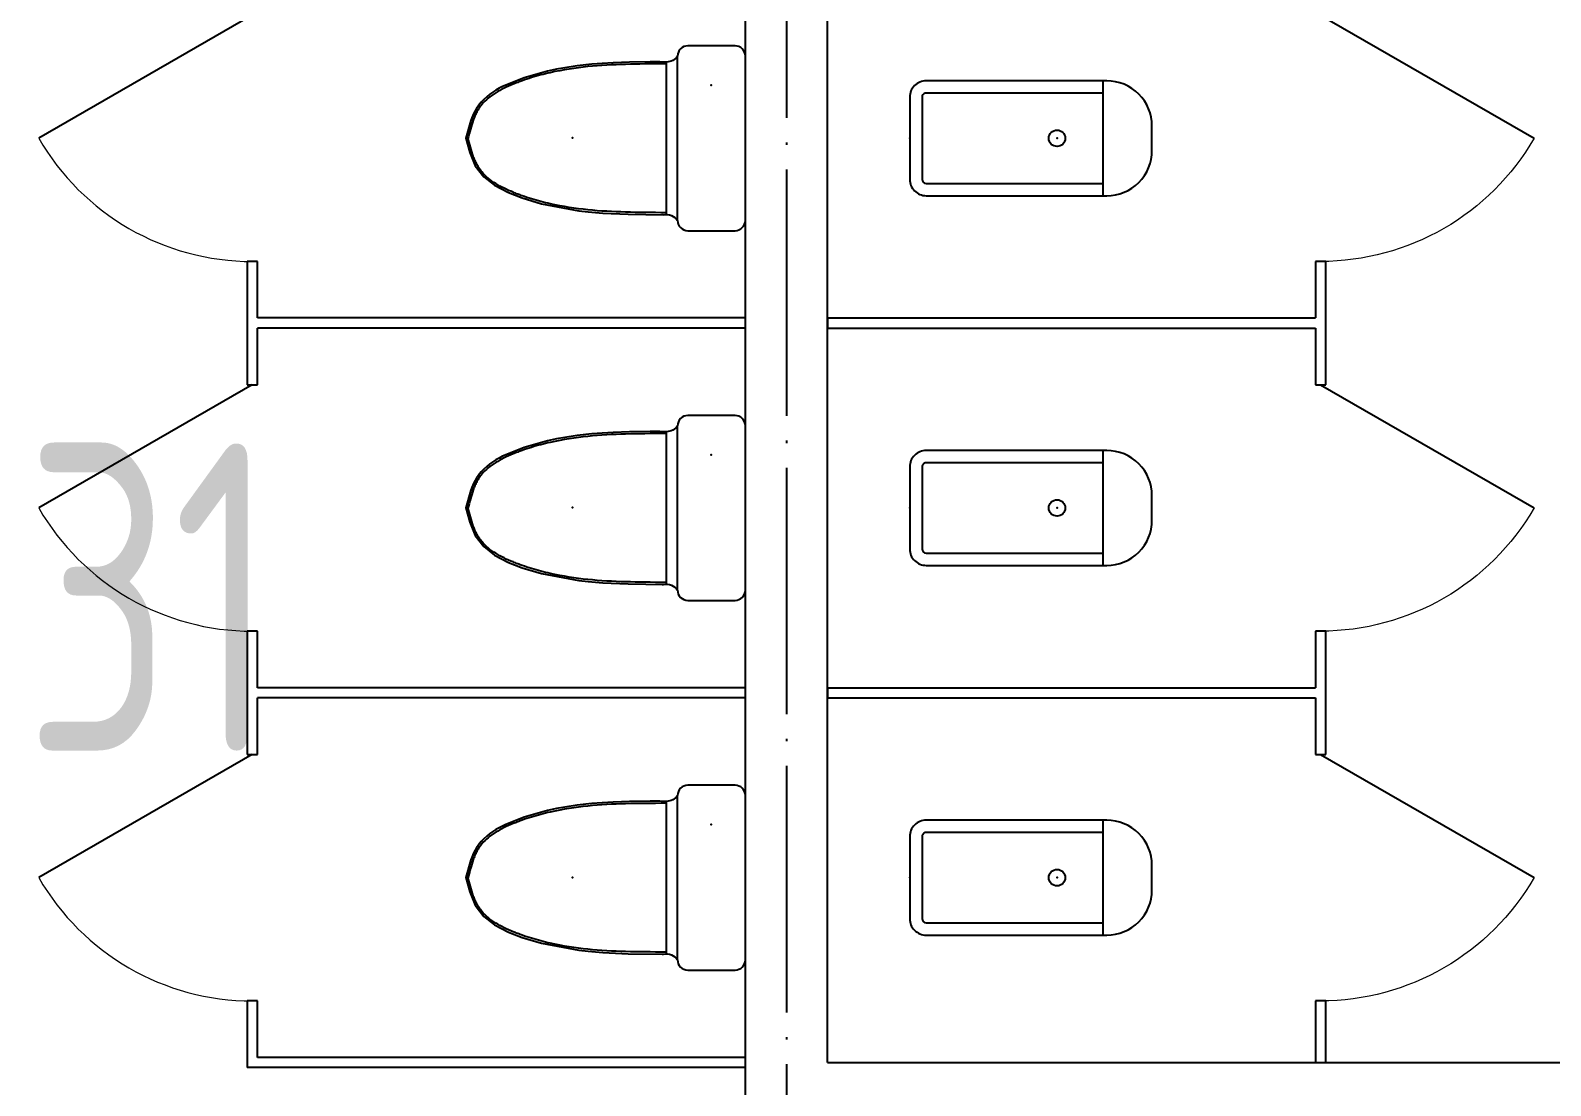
# Model space of a CAD drawing. Header units: millimetres. Extents: x 387826 to 388039216, y 3325062 to 3325368396.
# Drawn here: x 387578432 to 387582132, y 3324889166 to 3324891734 of the extents above; entities that cross this region are included whole.
import ezdxf
from ezdxf.enums import TextEntityAlignment as Align

# ---------------------------------------------------------------- set-up
doc = ezdxf.new("R2010")
doc.units = ezdxf.units.MM
doc.header["$LTSCALE"] = 1000
doc.header["$MEASUREMENT"] = 0
doc.linetypes.add('000-Earth-MSCQ（不打印）$0$DOTE', pattern=[2.42, 2, -0.2, 0.02, -0.2])
doc.linetypes.add('DOTE', pattern=[2.42, 2, -0.2, 0.02, -0.2])
for name, color, linetype in [('0 Plan-Building', 8, 'Continuous'), ('0 Plan-Building 轴线', 8, 'Continuous'), ('0 Plan-Green Hatch', 76, 'Continuous'), ('0-SITE', 7, 'Continuous'), ('000-Earth-MSCQ（不打印）$0$0 Plan-Building', 8, 'Continuous'), ('000-Earth-MSCQ（不打印）$0$0 Plan-Building 轴线', 8, 'Continuous'), ('000-Earth-MSCQ（不打印）$0$GCD', 251, 'Continuous')]:
    doc.layers.add(name, color=color, linetype=linetype)
doc.styles.add('000-Earth-MSCQ（不打印）$0$HZ', font='gbenor.shx', dxfattribs={"width": 0.8, "bigfont": 'hztxt.shx'})

# ---------------------------------------------------------------- blocks, each defined once
blk = doc.blocks.new('$TCHSYS$APDOOR2D')
blk.add_line((0.5, 0), (0, 0.866))
at = {"lineweight": 13}
blk.add_arc((0.5, 0), 1, 120, 180, dxfattribs=at)
blk = doc.blocks.new('A$C4CC85829')
at = {"layer": '0 Plan-Building'}
for p, q in [((4050, -2800), (4050, -6400)), ((2650, -2900), (100, -2900)), ((2637.5, -2900), (2637.5, -3050)), ((3850, -2900), (2650, -2900)), ((2662.5, -3050), (2662.5, -2900)), ((3850, -2900), (3850, -6400)), ((4050, -2887.5), (5262.5, -2887.5)), ((4050, -2887.5), (4050, -2912.5)), ((4050, -2912.5), (5237.5, -2912.5)), ((5237.5, -2912.5), (5237.5, -3050)), ((5262.5, -3050), (5262.5, -2887.5)), ((2637.5, -3050), (2662.5, -3050)), ((5237.5, -3050), (5262.5, -3050)), ((3180.3, -3489.8), (3180.3, -3210.2)), ((3610, -3240.2), (3180.3, -3240.2)), ((3620, -3449.8), (3620, -3250.2)), ((3180.3, -3459.8), (3610, -3459.8)), ((2662.5, -3650), (2637.5, -3650)), ((2637.5, -3650), (2637.5, -3800)), ((2662.5, -3787.5), (2662.5, -3650)), ((5262.5, -3650), (5237.5, -3650)), ((5237.5, -3650), (5237.5, -3787.5)), ((5262.5, -3800), (5262.5, -3650)), ((2637.5, -3800), (2637.5, -3950)), ((3850, -3787.5), (2662.5, -3787.5)), ((3850, -3812.5), (3850, -3787.5)), ((4050, -3787.5), (5237.5, -3787.5)), ((4050, -3787.5), (4050, -3812.5)), ((5262.5, -3950), (5262.5, -3800)), ((2662.5, -3950), (2662.5, -3812.5)), ((3850, -3812.5), (2662.5, -3812.5)), ((4050, -3812.5), (5237.5, -3812.5)), ((5237.5, -3812.5), (5237.5, -3950)), ((2637.5, -3950), (2662.5, -3950)), ((5237.5, -3950), (5262.5, -3950)), ((3180.3, -4389.8), (3180.3, -4110.2)), ((3610, -4140.2), (3180.3, -4140.2)), ((3620, -4349.8), (3620, -4150.2)), ((3180.3, -4359.8), (3610, -4359.8)), ((2662.5, -4550), (2637.5, -4550)), ((2637.5, -4550), (2637.5, -4700)), ((2662.5, -4687.5), (2662.5, -4550)), ((5262.5, -4550), (5237.5, -4550)), ((5237.5, -4550), (5237.5, -4687.5)), ((5262.5, -4700), (5262.5, -4550)), ((3850, -4687.5), (2662.5, -4687.5)), ((3850, -4712.5), (3850, -4687.5)), ((4050, -4687.5), (5237.5, -4687.5)), ((4050, -4687.5), (4050, -4712.5)), ((2637.5, -4700), (2637.5, -4850)), ((2662.5, -4850), (2662.5, -4712.5)), ((3850, -4712.5), (2662.5, -4712.5)), ((4050, -4712.5), (5237.5, -4712.5)), ((5237.5, -4712.5), (5237.5, -4850)), ((5262.5, -4850), (5262.5, -4700)), ((2637.5, -4850), (2662.5, -4850)), ((5237.5, -4850), (5262.5, -4850)), ((3180.3, -5289.8), (3180.3, -5010.2)), ((3610, -5040.2), (3180.3, -5040.2)), ((3620, -5249.8), (3620, -5050.2)), ((3180.3, -5259.8), (3610, -5259.8))]:
    blk.add_line(p, q, dxfattribs=at)
at = {"layer": '0 Plan-Building', "ltscale": 100}
for p, q in [((4215, -3150), (4215, -3550)), ((4241.7, -3164.5), (4241.7, -3535.5)), ((4215, -4050), (4215, -4450)), ((4241.7, -4064.5), (4241.7, -4435.5)), ((4215, -4950), (4215, -5350)), ((4241.7, -4964.5), (4241.7, -5335.5))]:
    blk.add_line(p, q, dxfattribs=at)
at = {"layer": '0 Plan-Building'}
for points in [[(4249.2, -3163.9, -0.296302), (4215, -3150, 0.414214), (4190, -3125), (4075, -3125, 0.414214), (4050, -3150), (4050, -3550, 0.414214), (4075, -3575), (4190, -3575, 0.413282), (4215, -3550.1, -0.238932), (4241.7, -3535.5), (4258, -3536), (4281.9, -3535.9), (4332.1, -3535.1), (4371.9, -3533.8), (4398.1, -3532.2), (4423.5, -3530.2), (4458.9, -3526.3), (4489.4, -3521.7), (4509.4, -3518), (4531.8, -3513.1), (4588.4, -3496.9), (4632.8, -3479.4, 0.10752), (4692.6, -3438.2, 0.100512), (4717.8, -3393.3), (4730, -3350), (4720.7, -3315.4), (4707.5, -3283.2), (4686.8, -3255.8), (4660.4, -3235.4), (4626.2, -3217.6), (4592.8, -3204.6), (4546.4, -3190.5), (4455.4, -3173.2), (4432.8, -3170.7), (4396.5, -3167.6), (4334.9, -3164.9)], [(3610, -3489.8, 0.414214), (3650, -3449.8), (3650, -3250.2, 0.414214), (3610, -3210.2), (3170.3, -3210.2, 0.414214), (3060.3, -3320.2), (3060.3, -3379.8, 0.414214), (3170.3, -3489.8)], [(4249.2, -4063.9, -0.296302), (4215, -4050, 0.414214), (4190, -4025), (4075, -4025, 0.414214), (4050, -4050), (4050, -4450, 0.414214), (4075, -4475), (4190, -4475, 0.413282), (4215, -4450.1, -0.238932), (4241.7, -4435.5), (4258, -4436), (4281.9, -4435.9), (4332.1, -4435.1), (4371.9, -4433.8), (4398.1, -4432.2), (4423.5, -4430.2), (4458.9, -4426.3), (4489.4, -4421.7), (4509.4, -4418), (4531.8, -4413.1), (4588.4, -4396.9), (4632.8, -4379.4, 0.10752), (4692.6, -4338.2, 0.100512), (4717.8, -4293.3), (4730, -4250), (4720.7, -4215.4), (4707.5, -4183.2), (4686.8, -4155.8), (4660.4, -4135.4), (4626.2, -4117.6), (4592.8, -4104.6), (4546.4, -4090.5), (4455.4, -4073.2), (4432.8, -4070.7), (4396.5, -4067.6), (4334.9, -4064.9)], [(3610, -4389.8, 0.414214), (3650, -4349.8), (3650, -4150.2, 0.414214), (3610, -4110.2), (3170.3, -4110.2, 0.414214), (3060.3, -4220.2), (3060.3, -4279.8, 0.414214), (3170.3, -4389.8)], [(4249.2, -4963.9, -0.296302), (4215, -4950, 0.414214), (4190, -4925), (4075, -4925, 0.414214), (4050, -4950), (4050, -5350, 0.414214), (4075, -5375), (4190, -5375, 0.413282), (4215, -5350.1, -0.238932), (4241.7, -5335.5), (4258, -5336), (4281.9, -5335.9), (4332.1, -5335.1), (4371.9, -5333.8), (4398.1, -5332.2), (4423.5, -5330.2), (4458.9, -5326.3), (4489.4, -5321.7), (4509.4, -5318), (4531.8, -5313.1), (4588.4, -5296.9), (4632.8, -5279.4, 0.10752), (4692.6, -5238.2, 0.100512), (4717.8, -5193.3), (4730, -5150), (4720.7, -5115.4), (4707.5, -5083.2), (4686.8, -5055.8), (4660.4, -5035.4), (4626.2, -5017.6), (4592.8, -5004.6), (4546.4, -4990.5), (4455.4, -4973.2), (4432.8, -4970.7), (4396.5, -4967.6), (4334.9, -4964.9)], [(3610, -5289.8, 0.414214), (3650, -5249.8), (3650, -5050.2, 0.414214), (3610, -5010.2), (3170.3, -5010.2, 0.414214), (3060.3, -5120.2), (3060.3, -5179.8, 0.414214), (3170.3, -5289.8)]]:
    blk.add_lwpolyline(points, format="xyb", close=True, dxfattribs=at)
for points in [[(4252.3, -3164), (4249.2, -3163.9)], [(4252.3, -4064), (4249.2, -4063.9)], [(4252.3, -4964), (4249.2, -4963.9)]]:
    blk.add_lwpolyline(points, dxfattribs=at)
for centre in [(3291.4, -3350), (3291.4, -4250), (3291.4, -5150)]:
    blk.add_circle(centre, 20, dxfattribs=at)
for centre, start, end in [((3610, -3250.2), 0, 90), ((3610, -3449.8), 270, 0), ((3610, -4150.2), 0, 90), ((3610, -4349.8), 270, 0), ((3610, -5050.2), 0, 90), ((3610, -5249.8), 270, 0)]:
    blk.add_arc(centre, 10, start, end, dxfattribs=at)
at = {"layer": '0 Plan-Building', "ltscale": 100}
for points in [[(4241.4, -3168.6, 0), (4279.9, -3169.1, 0), (4310.7, -3169.2, 0), (4372.1, -3171, 0), (4402.7, -3172.6, 0), (4463.8, -3178.9, 0), (4494.3, -3183.5, 0), (4539.8, -3193.8, 0), (4554.9, -3197.8, 0), (4577.6, -3204.8, 0), (4585.2, -3207.2, 0), (4596.5, -3211.2, 0), (4600.3, -3212.6, 0), (4607.8, -3215.4, 0), (4611.5, -3216.9, 0), (4622.7, -3221.5, 0), (4630.1, -3224.7, 0), (4644.3, -3231.7, 0), (4651.1, -3235.5, 0), (4664.1, -3243.6, 0), (4670.3, -3248, 0), (4681.6, -3257.4, 0), (4686.7, -3262.5, 0), (4693.6, -3270.7, 0), (4695.7, -3273.6, 0), (4699.7, -3279.5, 0), (4701.5, -3282.5, 0), (4704.9, -3288.9, 0), (4706.5, -3292.2, 0), (4709.5, -3299, 0), (4710.9, -3302.4, 0), (4714.8, -3313.1, 0), (4717.1, -3320.5, 0), (4721.3, -3335.7, 0), (4723.2, -3343.4, 0), (4725.1, -3351.2, 0)], [(4240.8, -3531, 0), (4279.9, -3530.9, 0), (4310.7, -3530.8, 0), (4372.1, -3529, 0), (4402.7, -3527.4, 0), (4463.8, -3521.1, 0), (4494.3, -3516.5, 0), (4539.8, -3506.2, 0), (4554.9, -3502.2, 0), (4577.6, -3495.2, 0), (4585.2, -3492.8, 0), (4596.5, -3488.8, 0), (4600.3, -3487.4, 0), (4607.8, -3484.6, 0), (4611.5, -3483.1, 0), (4622.7, -3478.5, 0), (4630.1, -3475.3, 0), (4644.3, -3468.3, 0), (4651.1, -3464.5, 0), (4664.1, -3456.4, 0), (4670.3, -3452, 0), (4681.6, -3442.6, 0), (4686.7, -3437.5, 0), (4693.6, -3429.3, 0), (4695.7, -3426.4, 0), (4699.7, -3420.5, 0), (4701.5, -3417.5, 0), (4704.9, -3411.1, 0), (4706.5, -3407.8, 0), (4709.5, -3401, 0), (4710.9, -3397.6, 0), (4714.8, -3386.9, 0), (4717.1, -3379.5, 0), (4721.3, -3364.3, 0), (4723.2, -3356.6, 0), (4725.1, -3348.8, 0)], [(4241.4, -4068.6, 0), (4279.9, -4069.1, 0), (4310.7, -4069.2, 0), (4372.1, -4071, 0), (4402.7, -4072.6, 0), (4463.8, -4078.9, 0), (4494.3, -4083.5, 0), (4539.8, -4093.8, 0), (4554.9, -4097.8, 0), (4577.6, -4104.8, 0), (4585.2, -4107.2, 0), (4596.5, -4111.2, 0), (4600.3, -4112.6, 0), (4607.8, -4115.4, 0), (4611.5, -4116.9, 0), (4622.7, -4121.5, 0), (4630.1, -4124.7, 0), (4644.3, -4131.7, 0), (4651.1, -4135.5, 0), (4664.1, -4143.6, 0), (4670.3, -4148, 0), (4681.6, -4157.4, 0), (4686.7, -4162.5, 0), (4693.6, -4170.7, 0), (4695.7, -4173.6, 0), (4699.7, -4179.5, 0), (4701.5, -4182.5, 0), (4704.9, -4188.9, 0), (4706.5, -4192.2, 0), (4709.5, -4199, 0), (4710.9, -4202.4, 0), (4714.8, -4213.1, 0), (4717.1, -4220.5, 0), (4721.3, -4235.7, 0), (4723.2, -4243.4, 0), (4725.1, -4251.2, 0)], [(4240.8, -4431, 0), (4279.9, -4430.9, 0), (4310.7, -4430.8, 0), (4372.1, -4429, 0), (4402.7, -4427.4, 0), (4463.8, -4421.1, 0), (4494.3, -4416.5, 0), (4539.8, -4406.2, 0), (4554.9, -4402.2, 0), (4577.6, -4395.2, 0), (4585.2, -4392.8, 0), (4596.5, -4388.8, 0), (4600.3, -4387.4, 0), (4607.8, -4384.6, 0), (4611.5, -4383.1, 0), (4622.7, -4378.5, 0), (4630.1, -4375.3, 0), (4644.3, -4368.3, 0), (4651.1, -4364.5, 0), (4664.1, -4356.4, 0), (4670.3, -4352, 0), (4681.6, -4342.6, 0), (4686.7, -4337.5, 0), (4693.6, -4329.3, 0), (4695.7, -4326.4, 0), (4699.7, -4320.5, 0), (4701.5, -4317.5, 0), (4704.9, -4311.1, 0), (4706.5, -4307.8, 0), (4709.5, -4301, 0), (4710.9, -4297.6, 0), (4714.8, -4286.9, 0), (4717.1, -4279.5, 0), (4721.3, -4264.3, 0), (4723.2, -4256.6, 0), (4725.1, -4248.8, 0)], [(4241.4, -4968.6, 0), (4279.9, -4969.1, 0), (4310.7, -4969.2, 0), (4372.1, -4971, 0), (4402.7, -4972.6, 0), (4463.8, -4978.9, 0), (4494.3, -4983.5, 0), (4539.8, -4993.8, 0), (4554.9, -4997.8, 0), (4577.6, -5004.8, 0), (4585.2, -5007.2, 0), (4596.5, -5011.2, 0), (4600.3, -5012.6, 0), (4607.8, -5015.4, 0), (4611.5, -5016.9, 0), (4622.7, -5021.5, 0), (4630.1, -5024.7, 0), (4644.3, -5031.7, 0), (4651.1, -5035.5, 0), (4664.1, -5043.6, 0), (4670.3, -5048, 0), (4681.6, -5057.4, 0), (4686.7, -5062.5, 0), (4693.6, -5070.7, 0), (4695.7, -5073.6, 0), (4699.7, -5079.5, 0), (4701.5, -5082.5, 0), (4704.9, -5088.9, 0), (4706.5, -5092.2, 0), (4709.5, -5099, 0), (4710.9, -5102.4, 0), (4714.8, -5113.1, 0), (4717.1, -5120.5, 0), (4721.3, -5135.7, 0), (4723.2, -5143.4, 0), (4725.1, -5151.2, 0)], [(4240.8, -5331, 0), (4279.9, -5330.9, 0), (4310.7, -5330.8, 0), (4372.1, -5329, 0), (4402.7, -5327.4, 0), (4463.8, -5321.1, 0), (4494.3, -5316.5, 0), (4539.8, -5306.2, 0), (4554.9, -5302.2, 0), (4577.6, -5295.2, 0), (4585.2, -5292.8, 0), (4596.5, -5288.8, 0), (4600.3, -5287.4, 0), (4607.8, -5284.6, 0), (4611.5, -5283.1, 0), (4622.7, -5278.5, 0), (4630.1, -5275.3, 0), (4644.3, -5268.3, 0), (4651.1, -5264.5, 0), (4664.1, -5256.4, 0), (4670.3, -5252, 0), (4681.6, -5242.6, 0), (4686.7, -5237.5, 0), (4693.6, -5229.3, 0), (4695.7, -5226.4, 0), (4699.7, -5220.5, 0), (4701.5, -5217.5, 0), (4704.9, -5211.1, 0), (4706.5, -5207.8, 0), (4709.5, -5201, 0), (4710.9, -5197.6, 0), (4714.8, -5186.9, 0), (4717.1, -5179.5, 0), (4721.3, -5164.3, 0), (4723.2, -5156.6, 0), (4725.1, -5148.8, 0)]]:
    blk.add_open_spline(points, degree=3, knots=[0, 0, 0, 0, 92.762674, 92.762674, 185.525347, 185.525347, 278.288021, 278.288021, 324.669358, 324.669358, 347.860026, 347.860026, 359.45536, 359.45536, 371.050694, 371.050694, 394.241363, 394.241363, 417.432031, 417.432031, 440.6227, 440.6227, 463.813368, 463.813368, 475.408702, 475.408702, 487.004036, 487.004036, 498.599371, 498.599371, 510.194705, 510.194705, 533.385373, 533.385373, 556.576042, 556.576042, 556.576042, 556.576042], dxfattribs=at)
at = {"layer": '0 Plan-Building'}
for p in [(3291.4, -3350), (3650, -3350), (4471, -3350.7), (4133.1, -3479.3), (3291.4, -4250), (3650, -4250), (4471, -4250.7), (4133.1, -4379.3), (3291.4, -5150), (3650, -5150), (4471, -5150.7), (4133.1, -5279.3)]:
    blk.add_point(p, dxfattribs=at)
at = {"layer": '0 Plan-Building 轴线', "linetype": 'DOTE', "ltscale": 0.3}
blk.add_line((3950, -14512), (3950, 1042.7), dxfattribs=at)
at = {"layer": '0 Plan-Building', "xscale": -600, "zscale": -600, "rotation": 90}
for p, yscale in [((2650, -3350), 600), ((5250, -3350), -600), ((2650, -4250), 600), ((5250, -4250), -600), ((2650, -5150), 600), ((5250, -5150), -600)]:
    blk.add_blockref('$TCHSYS$APDOOR2D', p, dxfattribs=dict(at, yscale=yscale))
blk = doc.blocks.new('000-Earth-MSCQ（不打印）$0$gc200')
h = blk.add_hatch(color=256)
edge = h.paths.add_edge_path()
edge.add_arc((0, 0), 0.25, 0, 360)
blk.add_circle((0, 0), 0.25)
blk = doc.blocks.new('000-Earth-MSCQ（不打印）$0$$TCHSYS$APDOOR2D')
blk.add_line((0.5, 0), (0, 0.866))
at = {"lineweight": 13}
blk.add_arc((0.5, 0), 1, 120, 180, dxfattribs=at)
blk = doc.blocks.new('000-Earth-MSCQ（不打印）$0$A$C4CC85829')
at = {"layer": '000-Earth-MSCQ（不打印）$0$0 Plan-Building'}
for p, q in [((4050, -2800), (4050, -6400)), ((2650, -2900), (100, -2900)), ((2637.5, -2900), (2637.5, -3050)), ((3850, -2900), (2650, -2900)), ((2662.5, -3050), (2662.5, -2900)), ((3850, -2900), (3850, -6400)), ((4050, -2887.5), (5262.5, -2887.5)), ((4050, -2887.5), (4050, -2912.5)), ((4050, -2912.5), (5237.5, -2912.5)), ((5237.5, -2912.5), (5237.5, -3050)), ((5262.5, -3050), (5262.5, -2887.5)), ((2637.5, -3050), (2662.5, -3050)), ((5237.5, -3050), (5262.5, -3050)), ((3180.3, -3489.8, 0), (3180.3, -3210.2, 0)), ((3610, -3240.2, 0), (3180.3, -3240.2, 0)), ((3620, -3449.8, 0), (3620, -3250.2, 0)), ((3180.3, -3459.8, 0), (3610, -3459.8, 0)), ((2662.5, -3650), (2637.5, -3650)), ((2637.5, -3650), (2637.5, -3800)), ((2662.5, -3787.5), (2662.5, -3650)), ((5262.5, -3650), (5237.5, -3650)), ((5237.5, -3650), (5237.5, -3787.5)), ((5262.5, -3800), (5262.5, -3650)), ((2637.5, -3800), (2637.5, -3950)), ((3850, -3787.5), (2662.5, -3787.5)), ((3850, -3812.5), (3850, -3787.5)), ((4050, -3787.5), (5237.5, -3787.5)), ((4050, -3787.5), (4050, -3812.5)), ((5262.5, -3950), (5262.5, -3800)), ((2662.5, -3950), (2662.5, -3812.5)), ((3850, -3812.5), (2662.5, -3812.5)), ((4050, -3812.5), (5237.5, -3812.5)), ((5237.5, -3812.5), (5237.5, -3950)), ((2637.5, -3950), (2662.5, -3950)), ((5237.5, -3950), (5262.5, -3950)), ((3180.3, -4389.8, 0), (3180.3, -4110.2, 0)), ((3610, -4140.2, 0), (3180.3, -4140.2, 0)), ((3620, -4349.8, 0), (3620, -4150.2, 0)), ((3180.3, -4359.8, 0), (3610, -4359.8, 0)), ((2662.5, -4550), (2637.5, -4550)), ((2637.5, -4550), (2637.5, -4700)), ((2662.5, -4687.5), (2662.5, -4550)), ((5262.5, -4550), (5237.5, -4550)), ((5237.5, -4550), (5237.5, -4687.5)), ((5262.5, -4700), (5262.5, -4550)), ((3850, -4687.5), (2662.5, -4687.5)), ((3850, -4712.5), (3850, -4687.5)), ((4050, -4687.5), (5237.5, -4687.5)), ((4050, -4687.5), (4050, -4712.5)), ((2637.5, -4700), (2637.5, -4850)), ((2662.5, -4850), (2662.5, -4712.5)), ((3850, -4712.5), (2662.5, -4712.5)), ((4050, -4712.5), (5237.5, -4712.5)), ((5237.5, -4712.5), (5237.5, -4850)), ((5262.5, -4850), (5262.5, -4700)), ((2637.5, -4850), (2662.5, -4850)), ((5237.5, -4850), (5262.5, -4850)), ((3180.3, -5289.8, 0), (3180.3, -5010.2, 0)), ((3610, -5040.2, 0), (3180.3, -5040.2, 0)), ((3620, -5249.8, 0), (3620, -5050.2, 0)), ((3180.3, -5259.8, 0), (3610, -5259.8, 0))]:
    blk.add_line(p, q, dxfattribs=at)
at = {"layer": '000-Earth-MSCQ（不打印）$0$0 Plan-Building', "ltscale": 100}
for p, q in [((4215, -3150, 0), (4215, -3550, 0)), ((4241.7, -3164.5, 0), (4241.7, -3535.5, 0)), ((4215, -4050, 0), (4215, -4450, 0)), ((4241.7, -4064.5, 0), (4241.7, -4435.5, 0)), ((4215, -4950, 0), (4215, -5350, 0)), ((4241.7, -4964.5, 0), (4241.7, -5335.5, 0))]:
    blk.add_line(p, q, dxfattribs=at)
at = {"layer": '000-Earth-MSCQ（不打印）$0$0 Plan-Building', "elevation": 0}
for points in [[(4249.2, -3163.9, -0.296302), (4215, -3150, 0.414214), (4190, -3125), (4075, -3125, 0.414214), (4050, -3150), (4050, -3550, 0.414214), (4075, -3575), (4190, -3575, 0.413282), (4215, -3550.1, -0.238932), (4241.7, -3535.5), (4258, -3536), (4281.9, -3535.9), (4332.1, -3535.1), (4371.9, -3533.8), (4398.1, -3532.2), (4423.5, -3530.2), (4458.9, -3526.3), (4489.4, -3521.7), (4509.4, -3518), (4531.8, -3513.1), (4588.4, -3496.9), (4632.8, -3479.4, 0.10752), (4692.6, -3438.2, 0.100512), (4717.8, -3393.3), (4730, -3350), (4720.7, -3315.4), (4707.5, -3283.2), (4686.8, -3255.8), (4660.4, -3235.4), (4626.2, -3217.6), (4592.8, -3204.6), (4546.4, -3190.5), (4455.4, -3173.2), (4432.8, -3170.7), (4396.5, -3167.6), (4334.9, -3164.9)], [(3610, -3489.8, 0.414214), (3650, -3449.8), (3650, -3250.2, 0.414214), (3610, -3210.2), (3170.3, -3210.2, 0.414214), (3060.3, -3320.2), (3060.3, -3379.8, 0.414214), (3170.3, -3489.8)], [(4249.2, -4063.9, -0.296302), (4215, -4050, 0.414214), (4190, -4025), (4075, -4025, 0.414214), (4050, -4050), (4050, -4450, 0.414214), (4075, -4475), (4190, -4475, 0.413282), (4215, -4450.1, -0.238932), (4241.7, -4435.5), (4258, -4436), (4281.9, -4435.9), (4332.1, -4435.1), (4371.9, -4433.8), (4398.1, -4432.2), (4423.5, -4430.2), (4458.9, -4426.3), (4489.4, -4421.7), (4509.4, -4418), (4531.8, -4413.1), (4588.4, -4396.9), (4632.8, -4379.4, 0.10752), (4692.6, -4338.2, 0.100512), (4717.8, -4293.3), (4730, -4250), (4720.7, -4215.4), (4707.5, -4183.2), (4686.8, -4155.8), (4660.4, -4135.4), (4626.2, -4117.6), (4592.8, -4104.6), (4546.4, -4090.5), (4455.4, -4073.2), (4432.8, -4070.7), (4396.5, -4067.6), (4334.9, -4064.9)], [(3610, -4389.8, 0.414214), (3650, -4349.8), (3650, -4150.2, 0.414214), (3610, -4110.2), (3170.3, -4110.2, 0.414214), (3060.3, -4220.2), (3060.3, -4279.8, 0.414214), (3170.3, -4389.8)], [(4249.2, -4963.9, -0.296302), (4215, -4950, 0.414214), (4190, -4925), (4075, -4925, 0.414214), (4050, -4950), (4050, -5350, 0.414214), (4075, -5375), (4190, -5375, 0.413282), (4215, -5350.1, -0.238932), (4241.7, -5335.5), (4258, -5336), (4281.9, -5335.9), (4332.1, -5335.1), (4371.9, -5333.8), (4398.1, -5332.2), (4423.5, -5330.2), (4458.9, -5326.3), (4489.4, -5321.7), (4509.4, -5318), (4531.8, -5313.1), (4588.4, -5296.9), (4632.8, -5279.4, 0.10752), (4692.6, -5238.2, 0.100512), (4717.8, -5193.3), (4730, -5150), (4720.7, -5115.4), (4707.5, -5083.2), (4686.8, -5055.8), (4660.4, -5035.4), (4626.2, -5017.6), (4592.8, -5004.6), (4546.4, -4990.5), (4455.4, -4973.2), (4432.8, -4970.7), (4396.5, -4967.6), (4334.9, -4964.9)], [(3610, -5289.8, 0.414214), (3650, -5249.8), (3650, -5050.2, 0.414214), (3610, -5010.2), (3170.3, -5010.2, 0.414214), (3060.3, -5120.2), (3060.3, -5179.8, 0.414214), (3170.3, -5289.8)]]:
    blk.add_lwpolyline(points, format="xyb", close=True, dxfattribs=at)
for points in [[(4252.3, -3164), (4249.2, -3163.9)], [(4252.3, -4064), (4249.2, -4063.9)], [(4252.3, -4964), (4249.2, -4963.9)]]:
    blk.add_lwpolyline(points, dxfattribs=at)
at = {"layer": '000-Earth-MSCQ（不打印）$0$0 Plan-Building'}
for centre in [(3291.4, -3350, 0), (3291.4, -4250, 0), (3291.4, -5150, 0)]:
    blk.add_circle(centre, 20, dxfattribs=at)
for centre, start, end in [((3610, -3250.2, 0), 0, 90), ((3610, -3449.8, 0), 270, 0), ((3610, -4150.2, 0), 0, 90), ((3610, -4349.8, 0), 270, 0), ((3610, -5050.2, 0), 0, 90), ((3610, -5249.8, 0), 270, 0)]:
    blk.add_arc(centre, 10, start, end, dxfattribs=at)
at = {"layer": '000-Earth-MSCQ（不打印）$0$0 Plan-Building', "ltscale": 100}
for points in [[(4241.4, -3168.6, 0), (4279.9, -3169.1, 0), (4310.7, -3169.2, 0), (4372.1, -3171, 0), (4402.7, -3172.6, 0), (4463.8, -3178.9, 0), (4494.3, -3183.5, 0), (4539.8, -3193.8, 0), (4554.9, -3197.8, 0), (4577.6, -3204.8, 0), (4585.2, -3207.2, 0), (4596.5, -3211.2, 0), (4600.3, -3212.6, 0), (4607.8, -3215.4, 0), (4611.5, -3216.9, 0), (4622.7, -3221.5, 0), (4630.1, -3224.7, 0), (4644.3, -3231.7, 0), (4651.1, -3235.5, 0), (4664.1, -3243.6, 0), (4670.3, -3248, 0), (4681.6, -3257.4, 0), (4686.7, -3262.5, 0), (4693.6, -3270.7, 0), (4695.7, -3273.6, 0), (4699.7, -3279.5, 0), (4701.5, -3282.5, 0), (4704.9, -3288.9, 0), (4706.5, -3292.2, 0), (4709.5, -3299, 0), (4710.9, -3302.4, 0), (4714.8, -3313.1, 0), (4717.1, -3320.5, 0), (4721.3, -3335.7, 0), (4723.2, -3343.4, 0), (4725.1, -3351.2, 0)], [(4240.8, -3531, 0), (4279.9, -3530.9, 0), (4310.7, -3530.8, 0), (4372.1, -3529, 0), (4402.7, -3527.4, 0), (4463.8, -3521.1, 0), (4494.3, -3516.5, 0), (4539.8, -3506.2, 0), (4554.9, -3502.2, 0), (4577.6, -3495.2, 0), (4585.2, -3492.8, 0), (4596.5, -3488.8, 0), (4600.3, -3487.4, 0), (4607.8, -3484.6, 0), (4611.5, -3483.1, 0), (4622.7, -3478.5, 0), (4630.1, -3475.3, 0), (4644.3, -3468.3, 0), (4651.1, -3464.5, 0), (4664.1, -3456.4, 0), (4670.3, -3452, 0), (4681.6, -3442.6, 0), (4686.7, -3437.5, 0), (4693.6, -3429.3, 0), (4695.7, -3426.4, 0), (4699.7, -3420.5, 0), (4701.5, -3417.5, 0), (4704.9, -3411.1, 0), (4706.5, -3407.8, 0), (4709.5, -3401, 0), (4710.9, -3397.6, 0), (4714.8, -3386.9, 0), (4717.1, -3379.5, 0), (4721.3, -3364.3, 0), (4723.2, -3356.6, 0), (4725.1, -3348.8, 0)], [(4241.4, -4068.6, 0), (4279.9, -4069.1, 0), (4310.7, -4069.2, 0), (4372.1, -4071, 0), (4402.7, -4072.6, 0), (4463.8, -4078.9, 0), (4494.3, -4083.5, 0), (4539.8, -4093.8, 0), (4554.9, -4097.8, 0), (4577.6, -4104.8, 0), (4585.2, -4107.2, 0), (4596.5, -4111.2, 0), (4600.3, -4112.6, 0), (4607.8, -4115.4, 0), (4611.5, -4116.9, 0), (4622.7, -4121.5, 0), (4630.1, -4124.7, 0), (4644.3, -4131.7, 0), (4651.1, -4135.5, 0), (4664.1, -4143.6, 0), (4670.3, -4148, 0), (4681.6, -4157.4, 0), (4686.7, -4162.5, 0), (4693.6, -4170.7, 0), (4695.7, -4173.6, 0), (4699.7, -4179.5, 0), (4701.5, -4182.5, 0), (4704.9, -4188.9, 0), (4706.5, -4192.2, 0), (4709.5, -4199, 0), (4710.9, -4202.4, 0), (4714.8, -4213.1, 0), (4717.1, -4220.5, 0), (4721.3, -4235.7, 0), (4723.2, -4243.4, 0), (4725.1, -4251.2, 0)], [(4240.8, -4431, 0), (4279.9, -4430.9, 0), (4310.7, -4430.8, 0), (4372.1, -4429, 0), (4402.7, -4427.4, 0), (4463.8, -4421.1, 0), (4494.3, -4416.5, 0), (4539.8, -4406.2, 0), (4554.9, -4402.2, 0), (4577.6, -4395.2, 0), (4585.2, -4392.8, 0), (4596.5, -4388.8, 0), (4600.3, -4387.4, 0), (4607.8, -4384.6, 0), (4611.5, -4383.1, 0), (4622.7, -4378.5, 0), (4630.1, -4375.3, 0), (4644.3, -4368.3, 0), (4651.1, -4364.5, 0), (4664.1, -4356.4, 0), (4670.3, -4352, 0), (4681.6, -4342.6, 0), (4686.7, -4337.5, 0), (4693.6, -4329.3, 0), (4695.7, -4326.4, 0), (4699.7, -4320.5, 0), (4701.5, -4317.5, 0), (4704.9, -4311.1, 0), (4706.5, -4307.8, 0), (4709.5, -4301, 0), (4710.9, -4297.6, 0), (4714.8, -4286.9, 0), (4717.1, -4279.5, 0), (4721.3, -4264.3, 0), (4723.2, -4256.6, 0), (4725.1, -4248.8, 0)], [(4241.4, -4968.6, 0), (4279.9, -4969.1, 0), (4310.7, -4969.2, 0), (4372.1, -4971, 0), (4402.7, -4972.6, 0), (4463.8, -4978.9, 0), (4494.3, -4983.5, 0), (4539.8, -4993.8, 0), (4554.9, -4997.8, 0), (4577.6, -5004.8, 0), (4585.2, -5007.2, 0), (4596.5, -5011.2, 0), (4600.3, -5012.6, 0), (4607.8, -5015.4, 0), (4611.5, -5016.9, 0), (4622.7, -5021.5, 0), (4630.1, -5024.7, 0), (4644.3, -5031.7, 0), (4651.1, -5035.5, 0), (4664.1, -5043.6, 0), (4670.3, -5048, 0), (4681.6, -5057.4, 0), (4686.7, -5062.5, 0), (4693.6, -5070.7, 0), (4695.7, -5073.6, 0), (4699.7, -5079.5, 0), (4701.5, -5082.5, 0), (4704.9, -5088.9, 0), (4706.5, -5092.2, 0), (4709.5, -5099, 0), (4710.9, -5102.4, 0), (4714.8, -5113.1, 0), (4717.1, -5120.5, 0), (4721.3, -5135.7, 0), (4723.2, -5143.4, 0), (4725.1, -5151.2, 0)], [(4240.8, -5331, 0), (4279.9, -5330.9, 0), (4310.7, -5330.8, 0), (4372.1, -5329, 0), (4402.7, -5327.4, 0), (4463.8, -5321.1, 0), (4494.3, -5316.5, 0), (4539.8, -5306.2, 0), (4554.9, -5302.2, 0), (4577.6, -5295.2, 0), (4585.2, -5292.8, 0), (4596.5, -5288.8, 0), (4600.3, -5287.4, 0), (4607.8, -5284.6, 0), (4611.5, -5283.1, 0), (4622.7, -5278.5, 0), (4630.1, -5275.3, 0), (4644.3, -5268.3, 0), (4651.1, -5264.5, 0), (4664.1, -5256.4, 0), (4670.3, -5252, 0), (4681.6, -5242.6, 0), (4686.7, -5237.5, 0), (4693.6, -5229.3, 0), (4695.7, -5226.4, 0), (4699.7, -5220.5, 0), (4701.5, -5217.5, 0), (4704.9, -5211.1, 0), (4706.5, -5207.8, 0), (4709.5, -5201, 0), (4710.9, -5197.6, 0), (4714.8, -5186.9, 0), (4717.1, -5179.5, 0), (4721.3, -5164.3, 0), (4723.2, -5156.6, 0), (4725.1, -5148.8, 0)]]:
    blk.add_open_spline(points, degree=3, knots=[0, 0, 0, 0, 92.762674, 92.762674, 185.525347, 185.525347, 278.288021, 278.288021, 324.669358, 324.669358, 347.860026, 347.860026, 359.45536, 359.45536, 371.050694, 371.050694, 394.241363, 394.241363, 417.432031, 417.432031, 440.6227, 440.6227, 463.813368, 463.813368, 475.408702, 475.408702, 487.004036, 487.004036, 498.599371, 498.599371, 510.194705, 510.194705, 533.385373, 533.385373, 556.576042, 556.576042, 556.576042, 556.576042], dxfattribs=at)
at = {"layer": '000-Earth-MSCQ（不打印）$0$0 Plan-Building'}
for p in [(3291.4, -3350, 0), (3650, -3350, 0), (4471, -3350.7, 0), (4133.1, -3479.3, 0), (3291.4, -4250, 0), (3650, -4250, 0), (4471, -4250.7, 0), (4133.1, -4379.3, 0), (3291.4, -5150, 0), (3650, -5150, 0), (4471, -5150.7, 0), (4133.1, -5279.3, 0)]:
    blk.add_point(p, dxfattribs=at)
at = {"layer": '000-Earth-MSCQ（不打印）$0$0 Plan-Building 轴线', "linetype": '000-Earth-MSCQ（不打印）$0$DOTE', "ltscale": 0.3}
blk.add_line((3950, -14512), (3950, 1042.7), dxfattribs=at)
at = {"layer": '000-Earth-MSCQ（不打印）$0$0 Plan-Building', "xscale": -600, "zscale": -600, "rotation": 90}
for p, yscale in [((2650, -3350), 600), ((5250, -3350), -600), ((2650, -4250), 600), ((5250, -4250), -600), ((2650, -5150), 600), ((5250, -5150), -600)]:
    blk.add_blockref('000-Earth-MSCQ（不打印）$0$$TCHSYS$APDOOR2D', p, dxfattribs=dict(at, yscale=yscale))
blk = doc.blocks.new('000-Earth-MSCQ（不打印）')
at = {"layer": '000-Earth-MSCQ（不打印）$0$0 Plan-Building', "ltscale": 10, "rotation": 180}
blk.add_blockref('000-Earth-MSCQ（不打印）$0$A$C4CC85829', (387584221.8, 3324886321.8), dxfattribs=at)
at = {"layer": '000-Earth-MSCQ（不打印）$0$GCD', "linetype": 'Continuous'}
ref = blk.add_blockref('000-Earth-MSCQ（不打印）$0$gc200', (387576706.2, 3324890353.7), dxfattribs=dict(at, xscale=500, yscale=500, zscale=500))
ref.add_attrib('height', '409.31', dxfattribs={"linetype": 'Continuous', "height": 750, "style": '000-Earth-MSCQ（不打印）$0$HZ', "width": 0.8}).set_placement((387577156.2, 3324890353.7), align=Align.MIDDLE_LEFT)

msp = doc.modelspace()

# ---------------------------------------------------------------- hatches: boundary and pattern name
at = {"layer": '0 Plan-Green Hatch', "ltscale": 10}
h = msp.add_hatch(dxfattribs=at)
h.set_pattern_fill('GRASS', color=256, scale=400, double=1)
h.set_pattern_definition([(90, (387910883.6, 3325096422.7), (-798.2364, 798.2364), [211.6645, -1384.808]), (45, (387910883.6, 3325096422.7), (-798.237, 798.237), [211.6645, -917.213]), (135, (387910883.6, 3325096422.7), (-798.237, -798.237), [211.6645, -917.213])])
edge = h.paths.add_edge_path()
edge.add_line((387564086.8, 3324808678.8), (387562589.6, 3324819517.3))
edge.add_arc((387605680.4, 3324825469.8), 43500, 114.11347, 187.865, ccw=False)
edge.add_arc((387581780.5, 3324878865), 15000, 294.11347, 372.90954)
edge.add_line((387596401.4, 3324882216.2), (387591598.4, 3324881444.4))
edge.add_arc((387632665.7, 3324896181.4), 43631.4, 171.4451, 199.7405, ccw=False)
edge.add_line((387589519.7, 3324902671.8), (387585471.8, 3324902671.8))
edge.add_line((387585471.8, 3324902671.8), (387585471.8, 3324896071.8))
edge.add_line((387585471.8, 3324896071.8), (387583771.2, 3324896071.8))
edge.add_line((387583771.2, 3324896071.8), (387583771.8, 3324893071.8))
edge.add_line((387583771.8, 3324893071.8), (387584321.8, 3324893071.8))
edge.add_line((387584321.8, 3324893071.8), (387584321.8, 3324886221.8))
edge.add_line((387584321.8, 3324886221.8), (387575071.8, 3324886221.8))
edge.add_line((387575071.8, 3324886221.8), (387575071.8, 3324893071.8))
edge.add_line((387575071.8, 3324893071.8), (387576921.8, 3324893071.8))
edge.add_line((387576921.8, 3324893071.8), (387576921.8, 3324896071.8))
edge.add_line((387576921.8, 3324896071.8), (387573921.8, 3324896071.8))
edge.add_line((387573921.8, 3324896071.8), (387573921.8, 3324902671.8))
edge.add_line((387573921.8, 3324902671.8), (387563511.8, 3324902671.8))
edge.add_line((387563511.8, 3324902671.8), (387563511.8, 3324906271.8))
edge.add_line((387563511.8, 3324906271.8), (387558011.8, 3324906271.8))
edge.add_line((387558011.8, 3324906271.8), (387558011.8, 3324931571.8))
edge.add_line((387558011.8, 3324931571.8), (387563511.8, 3324931571.8))
edge.add_line((387563511.8, 3324931571.8), (387563511.8, 3324932400.2))
edge.add_line((387563511.8, 3324932400.2), (387563835.6, 3324932724.8))
edge.add_line((387563835.6, 3324932724.8), (387559941.8, 3324936609.2))
edge.add_line((387559941.8, 3324936609.2), (387565450.4, 3324942131.4))
edge.add_line((387565450.4, 3324942131.4), (387569344.3, 3324938247))
edge.add_line((387569344.3, 3324938247), (387569668.3, 3324938571.8))
edge.add_line((387569668.3, 3324938571.8), (387569853.3, 3324938571.8))
edge.add_line((387569853.3, 3324938571.8), (387569853.3, 3324944071.8))
edge.add_line((387569853.3, 3324944071.8), (387580153.3, 3324944071.8))
edge.add_line((387580153.3, 3324944071.8), (387580153.3, 3324938571.8))
edge.add_line((387580153.3, 3324938571.8), (387580503.3, 3324938571.8))
edge.add_arc((387564914.2, 3324960011), 26507.7, 306.02219, 323.97781)
edge.add_line((387586353.3, 3324944421.8), (387586353.3, 3324946071.8))
edge.add_line((387586353.3, 3324946071.8), (387565969.9, 3324946071.8))
edge.add_line((387565969.9, 3324946071.8), (387555981.2, 3324936058.6))
edge.add_line((387555981.2, 3324936058.6), (387556082.6, 3324865034.6))
edge.add_line((387556082.6, 3324865034.6), (387556222.6, 3324859820.5))
edge.add_line((387556222.6, 3324859820.5), (387559227.7, 3324808007.6))
edge.add_line((387559227.7, 3324808007.6), (387564086.8, 3324808678.8))

# ---------------------------------------------------------------- block references
at = {"layer": '0 Plan-Building', "ltscale": 10, "rotation": 180}
msp.add_blockref('A$C4CC85829', (387584221.8, 3324886321.8), dxfattribs=at)
at = {"layer": '0-SITE', "ltscale": 10}
msp.add_blockref('000-Earth-MSCQ（不打印）', (0, 0), dxfattribs=at)

doc.saveas('drawing.dxf')
